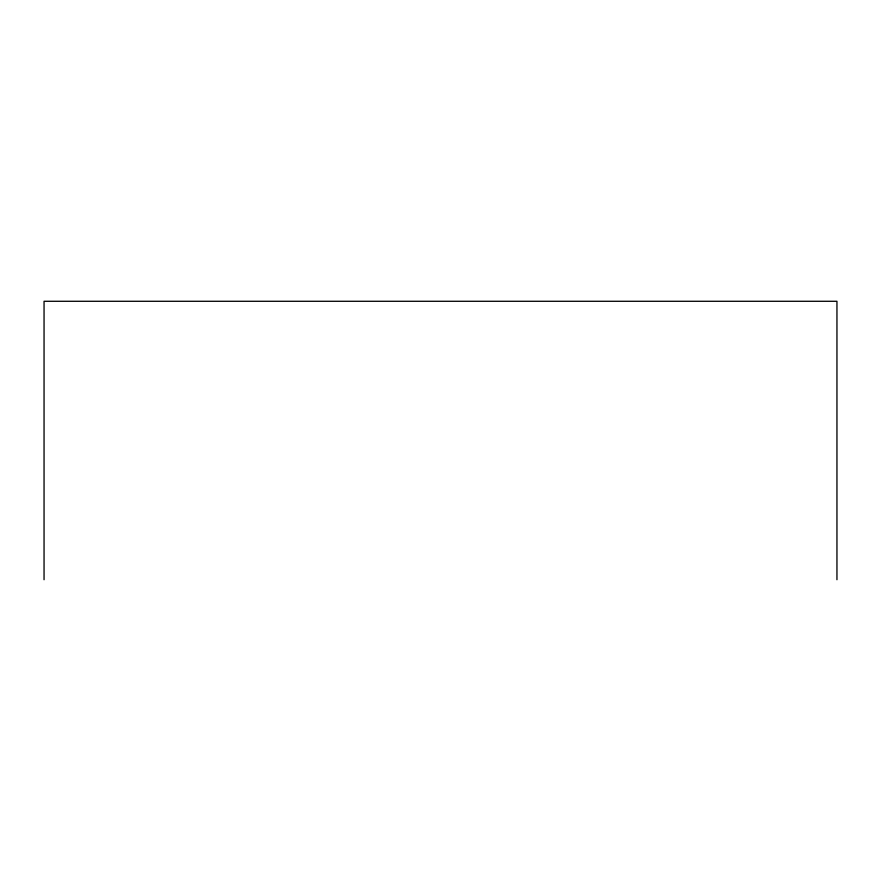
<?xml version="1.0" encoding="UTF-8"?>
<svg xmlns="http://www.w3.org/2000/svg" width="881" height="881" viewBox="0 0 881 881"><rect width="100%" height="100%" fill="white"/><g stroke="black" fill="none" stroke-linecap="round" stroke-linejoin="round"><path stroke-width="1.32" d="M836.95 579.72L836.95 301.28L44.05 301.28L44.05 579.72"/></g></svg>
